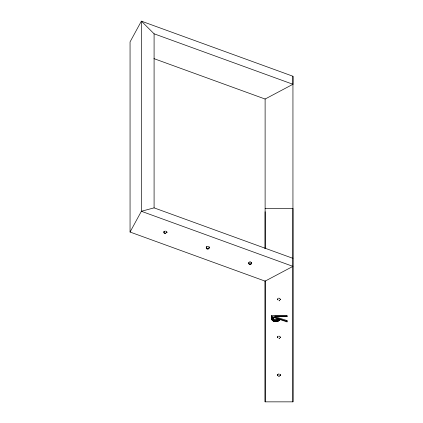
<?xml version="1.0" encoding="UTF-8"?>
<svg xmlns="http://www.w3.org/2000/svg" width="423" height="423" viewBox="0 0 423 423"><rect width="100%" height="100%" fill="white"/><g stroke="black" fill="none" stroke-linecap="round" stroke-linejoin="round"><path stroke-width="0.63" d="M292.943 76.251L292.943 84.283L154.088 33.803L141.372 21.15L141.372 211.278L292.943 266.379L265.115 281.136L130.057 232.037L130.057 41.909L141.372 21.15L292.943 76.251L292.943 401.85L265.115 401.85L265.115 280.92M265.115 248.613L265.115 98.924M271.608 316.864L287.037 321.887L287.037 320.465M287.037 316.637L287.037 316.097L274.823 316.097L274.823 316.637L287.037 316.637L287.037 315.41L271.608 315.41M271.608 317.546L272.914 317.758C272.624 319.502 274.321 320.565 275.907 320.354C276.943 320.306 280.581 318.847 279.037 320.639C276.261 322.834 270.493 321.29 271.608 317.012M130.057 232.037L141.372 211.278L154.088 207.867L292.943 258.347M280.243 299.796L280.534 299.146L280.534 299.68L279.746 298.516M280.243 337.665L280.534 337.015L280.534 337.549L279.746 336.385M271.603 317.499L272.084 319.513L273.924 320.798L276.769 320.983L278.482 320.46L279.592 319.55L279.592 320.084M278.123 298.617L277.525 299.516L277.525 298.982L277.969 299.933M278.123 336.486L277.525 337.385L277.525 336.851L277.969 337.808M278.123 374.36L277.525 375.259L277.525 374.72L277.969 375.677M292.943 84.283L265.115 99.04L153.946 58.628M165.911 233.057L166.879 231.989L166.852 232.428L166.858 231.947L166.879 232.523L166.091 231.36M279.566 375.957L280.534 374.889L280.507 375.328L280.512 374.847L280.534 375.423L279.746 374.255M277.181 319.651L277.419 320.111M279.566 300.214L279.143 300.288L279.143 300.822L279.566 300.748M279.566 338.083L279.143 338.162L279.143 338.696L279.566 338.622M278.498 374.191L278.916 373.758M265.115 208.391L292.943 208.391L292.943 401.85M279.344 298.395L278.916 298.368L278.916 298.014M279.344 336.264L278.916 336.063M278.715 376.01L279.143 376.031L279.143 376.565L278.715 376.544M274.823 316.637L287.037 320.555M271.608 316.33L287.037 321.353L287.037 321.887M273.115 319.18L273.115 318.641L273.533 319.169M272.914 317.594L273.025 318.974M279.682 319.428L279.682 319.962M279.497 319.666L279.497 320.2M279.392 319.783L279.392 320.322M279.28 319.899L279.28 320.433M279.037 320.105L279.037 320.639M278.768 320.29L278.768 320.83M278.482 320.46L278.482 320.994M278.17 320.608L278.17 321.142M277.848 319.386L277.848 319.92M277.842 320.734L277.842 321.269M277.647 319.487L277.647 320.021M277.488 320.84L277.488 321.374M277.128 320.925L277.128 321.459M276.748 319.746L276.748 320.28M276.769 320.983L276.769 321.517M276.557 319.772L276.557 320.306M276.404 321.02L276.404 321.559M276.177 319.804L276.177 320.343M276.034 321.041L276.034 321.575M275.907 319.82L275.907 320.354M275.637 319.82L275.637 320.354M275.558 321.046L275.558 321.58M275.288 319.799L275.288 320.338M275.31 321.036L275.31 321.57M275.061 321.015L275.061 321.549M274.945 319.756L274.945 320.296M274.844 320.994L274.844 321.528M274.622 320.962L274.622 321.496M274.268 320.893L274.268 321.427M274.13 319.529L274.13 320.068M273.919 319.428L273.919 319.962M273.924 320.798L273.924 321.332M273.723 319.312L273.723 319.846M273.607 320.687L273.607 321.221M273.369 319.005L273.369 319.545M273.3 320.549L273.3 321.083M273.226 318.831L273.226 319.365M273.036 320.401L273.036 320.941M272.914 317.224L272.967 318.762M272.782 320.237L272.782 320.771M272.549 320.052L272.549 320.586M272.349 319.846L272.349 320.385M272.206 319.682L272.206 320.222M272.084 319.513L272.084 320.047M271.973 319.333L271.973 319.867M271.841 319.058L271.904 319.73M271.778 318.879L271.778 319.413M271.661 318.403L271.719 319.233M271.608 315.357L271.624 318.646M265.115 211.722L265.115 248.692M265.115 281.036L265.115 401.85M251.59 262.445A1.507 1.232 0 0 1 250.236 263.941L250.236 264.475M250.009 261.663L250.009 262.022M207.862 248.539L207.862 249.073M165.261 231.037L165.261 231.212A1.507 1.232 0 0 0 163.87 232.534A1.507 1.232 0 0 0 165.488 233.67L165.488 233.131A1.507 1.232 0 0 1 163.902 232.174M154.088 33.803L154.088 207.867M163.87 231.825A1.507 1.232 0 0 1 164.166 231.175M209.253 247.217A1.507 1.232 0 0 1 207.566 248.534A1.507 1.232 0 0 1 206.318 246.926M206.604 246.509A1.507 1.232 0 0 1 206.815 246.339M209.094 246.752A1.507 1.232 0 0 1 209.2 246.979M250.236 263.941A1.507 1.232 0 0 1 248.618 262.63M277.557 299.072L277.546 299.553L277.557 299.072M277.557 336.946L277.546 337.427L277.557 336.946M277.557 374.815L277.546 375.296L277.557 374.815M206.91 248.867A1.507 1.232 0 0 0 209.253 247.926A1.507 1.232 0 0 0 207.085 246.741A1.507 1.232 0 0 0 206.91 248.867M249.279 264.269A1.507 1.232 0 0 0 251.627 263.333A1.507 1.232 0 0 0 249.454 262.144A1.507 1.232 0 0 0 249.279 264.269"/></g></svg>
